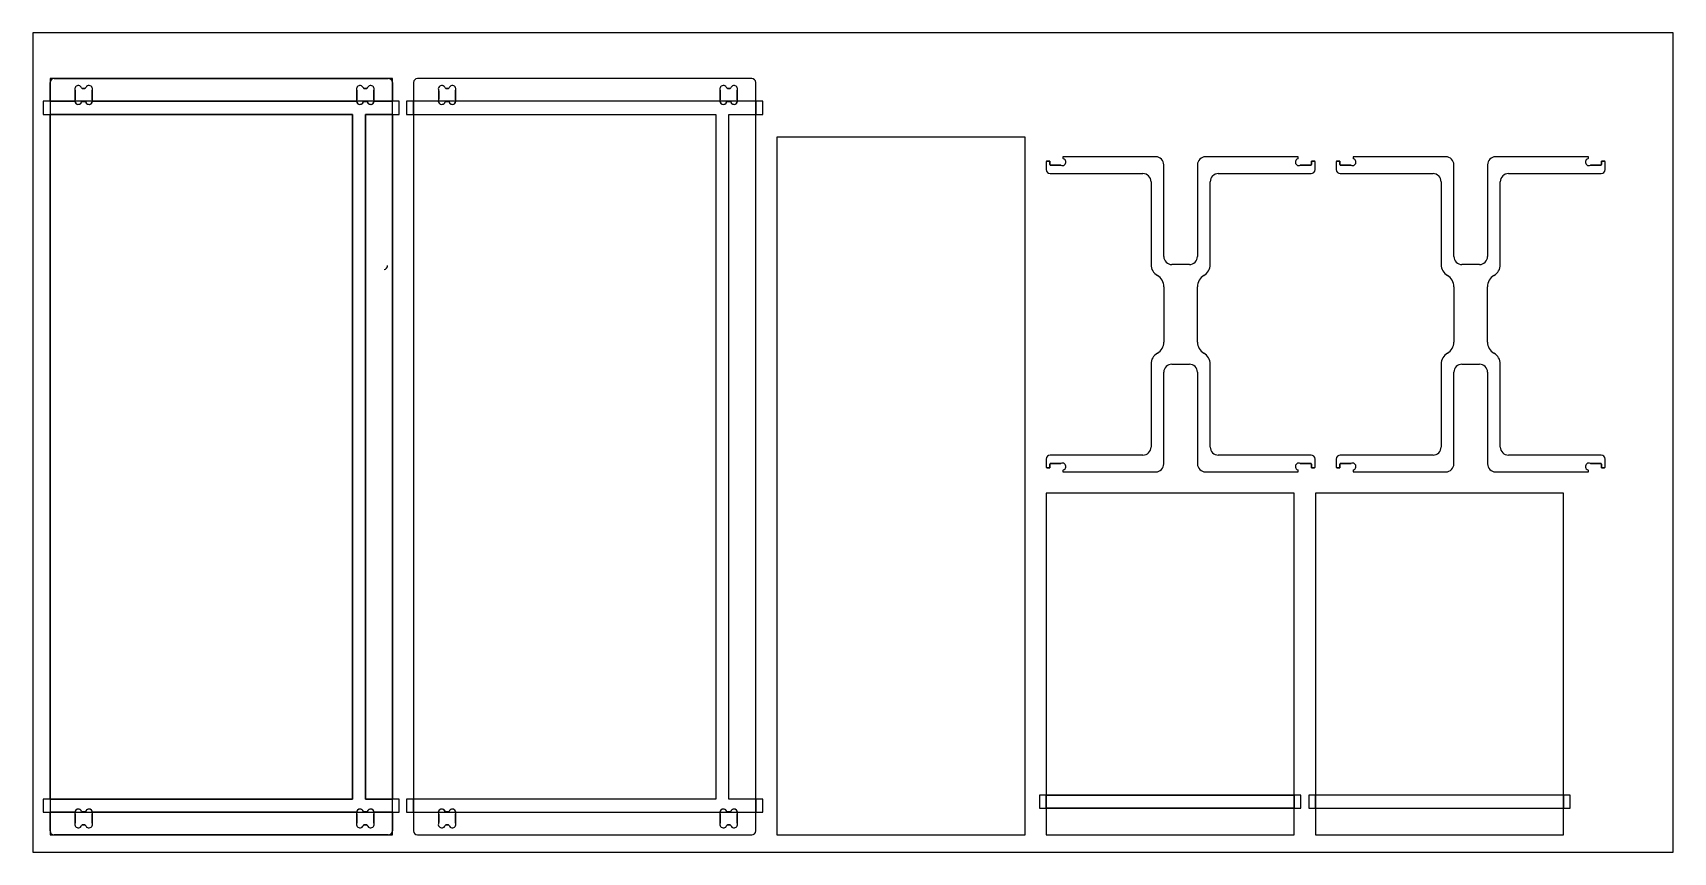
# Model space of a CAD drawing. Extents: x 0 to 96.1, y 0.2 to 48.2.
import ezdxf

# ---------------------------------------------------------------- set-up
doc = ezdxf.new("R2010")
doc.units = 0
doc.header["$MEASUREMENT"] = 0
doc.layers.get('0').update_dxf_attribs({"linetype": 'CONTINUOUS'})
for name, color, linetype in [('BOX_STOCK', 1, 'CONTINUOUS'), ('POCKETS', 171, 'CONTINUOUS'), ('PROFILES_INSIDE', 4, 'CONTINUOUS'), ('PROFILES_OUTSIDE', 6, 'CONTINUOUS')]:
    doc.layers.add(name, color=color, linetype=linetype)

msp = doc.modelspace()

# ---------------------------------------------------------------- linework, layer by layer
at = {"color": 7, "linetype": 'CONTINUOUS'}
for p, q in [((1.022, 44.195), (1.022, 45.286)), ((1.258, 45.522), (20.827, 45.522)), ((21.063, 45.286), (21.063, 44.195)), ((22.302, 45.286), (22.302, 44.195)), ((42.107, 45.522), (22.539, 45.522)), ((42.344, 44.195), (42.344, 45.286)), ((1.022, 44.195), (2.469, 44.195)), ((1.022, 44.195), (1.022, 43.419)), ((2.491, 44.312), (2.491, 44.802)), ((2.904, 44.939), (3.063, 44.939)), ((3.476, 44.802), (3.476, 44.312)), ((3.498, 44.195), (18.967, 44.195)), ((18.989, 44.312), (18.989, 44.802)), ((19.402, 44.939), (19.561, 44.939)), ((19.973, 44.802), (19.973, 44.312)), ((19.996, 44.195), (21.063, 44.195)), ((21.063, 43.419), (21.063, 44.195)), ((23.756, 44.195), (22.302, 44.195)), ((22.302, 43.419), (22.302, 44.195)), ((23.778, 44.312), (23.778, 44.802)), ((24.19, 44.939), (24.35, 44.939)), ((24.762, 44.802), (24.762, 44.312)), ((40.248, 44.195), (24.784, 44.195)), ((40.27, 44.312), (40.27, 44.802)), ((40.682, 44.939), (40.842, 44.939)), ((41.254, 44.802), (41.254, 44.312)), ((42.344, 44.195), (41.276, 44.195)), ((42.344, 44.195), (42.344, 43.419)), ((1.022, 3.288), (1.022, 43.419)), ((18.725, 43.419), (1.022, 43.419)), ((2.904, 44.175), (3.063, 44.175)), ((18.725, 3.288), (18.725, 43.419)), ((19.402, 44.175), (19.561, 44.175)), ((19.488, 43.419), (19.488, 3.288)), ((21.063, 43.419), (19.488, 43.419)), ((21.063, 43.419), (21.063, 3.288)), ((22.302, 43.419), (22.302, 3.288)), ((22.302, 43.419), (40.005, 43.419)), ((24.19, 44.175), (24.35, 44.175)), ((40.005, 43.419), (40.005, 3.288)), ((40.682, 44.175), (40.842, 44.175)), ((40.769, 3.288), (40.769, 43.419)), ((40.769, 43.419), (42.344, 43.419)), ((42.344, 3.288), (42.344, 43.419)), ((58.113, 42.091), (43.583, 42.091)), ((43.583, 42.091), (43.583, 1.184)), ((58.113, 1.184), (58.113, 42.091)), ((59.352, 40.645), (59.352, 40.183)), ((59.391, 40.685), (59.557, 40.685)), ((59.557, 40.685), (59.57, 40.476)), ((59.61, 40.439), (60.2, 40.439)), ((60.336, 40.931), (60.336, 40.851)), ((65.769, 40.931), (60.336, 40.931)), ((66.242, 35.09), (66.242, 40.459)), ((68.21, 40.459), (68.21, 35.09)), ((74.116, 40.931), (68.683, 40.931)), ((74.116, 40.851), (74.116, 40.931)), ((74.252, 40.439), (74.842, 40.439)), ((74.881, 40.476), (74.895, 40.685)), ((74.895, 40.685), (75.061, 40.685)), ((75.1, 40.183), (75.1, 40.645)), ((76.339, 40.646), (76.339, 40.183)), ((76.379, 40.685), (76.544, 40.685)), ((76.544, 40.685), (76.558, 40.476)), ((76.597, 40.439), (77.187, 40.439)), ((77.324, 40.931), (77.324, 40.851)), ((82.757, 40.931), (77.324, 40.931)), ((83.229, 35.091), (83.229, 40.459)), ((85.198, 40.459), (85.198, 35.091)), ((91.103, 40.931), (85.67, 40.931)), ((91.103, 40.851), (91.103, 40.931)), ((91.239, 40.439), (91.83, 40.439)), ((91.869, 40.476), (91.882, 40.685)), ((91.882, 40.685), (92.048, 40.685)), ((92.087, 40.183), (92.087, 40.646)), ((59.588, 39.947), (65.019, 39.947)), ((65.492, 39.474), (65.492, 34.618)), ((68.96, 34.618), (68.96, 39.474)), ((69.433, 39.947), (74.864, 39.947)), ((76.576, 39.947), (82.007, 39.947)), ((82.479, 39.474), (82.479, 34.618)), ((85.948, 34.618), (85.948, 39.474)), ((86.42, 39.947), (91.851, 39.947)), ((67.738, 34.618), (66.714, 34.618)), ((84.725, 34.618), (83.702, 34.618)), ((66.242, 33.319), (66.242, 30.077)), ((68.21, 30.077), (68.21, 33.319)), ((83.229, 33.319), (83.229, 30.077)), ((85.198, 30.077), (85.198, 33.319)), ((65.492, 28.778), (65.492, 23.921)), ((66.242, 22.937), (66.242, 28.305)), ((66.714, 28.778), (67.738, 28.778)), ((68.21, 28.305), (68.21, 22.937)), ((68.96, 23.921), (68.96, 28.778)), ((82.479, 28.778), (82.479, 23.921)), ((83.229, 22.937), (83.229, 28.305)), ((83.702, 28.778), (84.725, 28.778)), ((85.198, 28.305), (85.198, 22.937)), ((85.948, 23.921), (85.948, 28.778)), ((59.352, 23.213), (59.352, 22.75)), ((65.019, 23.449), (59.588, 23.449)), ((74.864, 23.449), (69.433, 23.449)), ((75.1, 22.75), (75.1, 23.213)), ((76.339, 23.213), (76.339, 22.75)), ((82.007, 23.449), (76.576, 23.449)), ((91.851, 23.449), (86.42, 23.449)), ((92.087, 22.75), (92.087, 23.213)), ((59.557, 22.711), (59.391, 22.711)), ((59.57, 22.92), (59.557, 22.711)), ((60.2, 22.957), (59.61, 22.957)), ((60.336, 22.544), (60.336, 22.465)), ((60.336, 22.465), (65.769, 22.465)), ((68.683, 22.465), (74.116, 22.465)), ((74.116, 22.465), (74.116, 22.544)), ((74.842, 22.957), (74.252, 22.957)), ((74.895, 22.711), (74.881, 22.92)), ((75.061, 22.711), (74.895, 22.711)), ((76.544, 22.711), (76.379, 22.711)), ((76.558, 22.92), (76.544, 22.711)), ((77.187, 22.957), (76.597, 22.957)), ((77.324, 22.544), (77.324, 22.465)), ((77.324, 22.465), (82.757, 22.465)), ((85.67, 22.465), (91.103, 22.465)), ((91.103, 22.465), (91.103, 22.544)), ((91.83, 22.957), (91.239, 22.957)), ((91.882, 22.711), (91.869, 22.92)), ((92.048, 22.711), (91.882, 22.711)), ((73.881, 21.225), (59.352, 21.225)), ((59.352, 21.225), (59.352, 3.515)), ((73.881, 3.515), (73.881, 21.225)), ((89.65, 21.225), (75.121, 21.225)), ((75.121, 21.225), (75.121, 3.515)), ((89.65, 3.515), (89.65, 21.225)), ((1.022, 3.288), (18.725, 3.288)), ((1.022, 3.288), (1.022, 2.511)), ((19.488, 3.288), (21.063, 3.288)), ((21.063, 2.511), (21.063, 3.288)), ((40.005, 3.288), (22.302, 3.288)), ((22.302, 2.511), (22.302, 3.288)), ((42.344, 3.288), (40.769, 3.288)), ((42.344, 3.288), (42.344, 2.511)), ((59.352, 3.515), (73.881, 3.515)), ((59.352, 2.759), (59.352, 3.515)), ((73.881, 3.515), (73.881, 2.759)), ((89.65, 3.515), (75.121, 3.515)), ((75.121, 2.759), (75.121, 3.515)), ((89.65, 3.515), (89.65, 2.759)), ((1.022, 1.42), (1.022, 2.511)), ((2.469, 2.511), (1.022, 2.511)), ((2.491, 1.904), (2.491, 2.395)), ((3.063, 2.531), (2.904, 2.531)), ((3.476, 2.395), (3.476, 1.904)), ((18.967, 2.511), (3.498, 2.511)), ((18.989, 1.904), (18.989, 2.395)), ((19.561, 2.531), (19.402, 2.531)), ((19.973, 2.395), (19.973, 1.904)), ((21.063, 2.511), (19.996, 2.511)), ((21.063, 2.511), (21.063, 1.42)), ((22.302, 2.511), (22.302, 1.42)), ((22.302, 2.511), (23.756, 2.511)), ((23.778, 1.904), (23.778, 2.395)), ((24.35, 2.531), (24.19, 2.531)), ((24.762, 2.395), (24.762, 1.904)), ((24.784, 2.511), (40.248, 2.511)), ((40.27, 1.904), (40.27, 2.395)), ((40.842, 2.531), (40.682, 2.531)), ((41.254, 2.395), (41.254, 1.904)), ((41.276, 2.511), (42.344, 2.511)), ((42.344, 1.42), (42.344, 2.511)), ((59.352, 2.759), (59.352, 1.184)), ((73.881, 2.759), (59.352, 2.759)), ((73.881, 1.184), (73.881, 2.759)), ((75.121, 2.759), (75.121, 1.184)), ((75.121, 2.759), (89.65, 2.759)), ((89.65, 1.184), (89.65, 2.759)), ((20.827, 1.184), (1.258, 1.184)), ((3.063, 1.768), (2.904, 1.768)), ((19.561, 1.768), (19.402, 1.768)), ((22.539, 1.184), (42.107, 1.184)), ((24.35, 1.768), (24.19, 1.768)), ((40.842, 1.768), (40.682, 1.768)), ((43.583, 1.184), (58.113, 1.184)), ((59.352, 1.184), (73.881, 1.184)), ((75.121, 1.184), (89.65, 1.184))]:
    msp.add_line(p, q, dxfattribs=at)
for centre, radius, start, end in [((1.258, 45.286), 0.236, 90, 180), ((20.827, 45.286), 0.236, 0, 90), ((22.539, 45.286), 0.236, 90, 180), ((42.107, 45.286), 0.236, 0, 90), ((2.672, 44.905), 0.204, 17.60048, 204.88782), ((2.672, 44.209), 0.204, 155.11212, 183.94474), ((2.672, 44.209), 0.204, 183.94474, 342.39955), ((2.452, 44.802), 0.0394, 0, 24.88782), ((2.452, 44.312), 0.0394, 335.11212, 0), ((2.904, 44.978), 0.0394, 197.60048, 270.00006), ((3.063, 44.978), 0.0394, 270.00006, 342.39955), ((3.295, 44.905), 0.204, 335.11221, 162.39955), ((3.295, 44.209), 0.204, 197.60048, 356.05518), ((3.515, 44.802), 0.0394, 155.11221, 180), ((3.515, 44.312), 0.0394, 180, 204.88791), ((3.295, 44.209), 0.204, 356.05518, 24.88791), ((19.17, 44.905), 0.204, 17.60048, 204.88782), ((19.17, 44.209), 0.204, 155.11212, 183.94474), ((19.17, 44.209), 0.204, 183.94474, 342.39955), ((18.95, 44.802), 0.0394, 0, 24.88782), ((18.95, 44.312), 0.0394, 335.11212, 0), ((19.402, 44.978), 0.0394, 197.60048, 270.00006), ((19.561, 44.978), 0.0394, 270.00006, 342.39955), ((19.792, 44.905), 0.204, 335.11221, 162.39955), ((19.792, 44.209), 0.204, 197.60048, 356.05518), ((20.013, 44.802), 0.0394, 155.11221, 180), ((20.013, 44.312), 0.0394, 180, 204.88791), ((19.792, 44.209), 0.204, 356.05518, 24.88791), ((23.959, 44.905), 0.204, 17.60048, 204.88782), ((23.959, 44.209), 0.204, 155.11212, 183.94474), ((23.959, 44.209), 0.204, 183.94474, 342.39955), ((23.738, 44.802), 0.0394, 0, 24.88782), ((23.738, 44.312), 0.0394, 335.11212, 0), ((24.19, 44.978), 0.0394, 197.60048, 270.00006), ((24.35, 44.978), 0.0394, 270.00006, 342.39955), ((24.581, 44.905), 0.204, 335.11221, 162.39955), ((24.581, 44.209), 0.204, 197.60048, 356.05518), ((24.801, 44.802), 0.0394, 155.11221, 180), ((24.801, 44.312), 0.0394, 180, 204.88791), ((24.581, 44.209), 0.204, 356.05518, 24.88791), ((40.451, 44.905), 0.204, 17.60048, 204.88782), ((40.451, 44.209), 0.204, 155.11212, 183.94474), ((40.451, 44.209), 0.204, 183.94474, 342.39955), ((40.231, 44.802), 0.0394, 0, 24.88782), ((40.231, 44.312), 0.0394, 335.11212, 0), ((40.682, 44.978), 0.0394, 197.60048, 270.00006), ((40.842, 44.978), 0.0394, 270.00006, 342.39955), ((41.073, 44.905), 0.204, 335.11221, 162.39955), ((41.073, 44.209), 0.204, 197.60048, 356.05518), ((41.294, 44.802), 0.0394, 155.11221, 180), ((41.294, 44.312), 0.0394, 180, 204.88791), ((41.073, 44.209), 0.204, 356.05518, 24.88791), ((2.904, 44.136), 0.0394, 90.00006, 162.39955), ((3.063, 44.136), 0.0394, 17.60048, 90.00006), ((19.402, 44.136), 0.0394, 90.00006, 162.39955), ((19.561, 44.136), 0.0394, 17.60048, 90.00006), ((24.19, 44.136), 0.0394, 90.00006, 162.39955), ((24.35, 44.136), 0.0394, 17.60048, 90.00006), ((40.682, 44.136), 0.0394, 90.00006, 162.39955), ((40.842, 44.136), 0.0394, 17.60048, 90.00006), ((59.391, 40.645), 0.0394, 90, 180), ((59.61, 40.478), 0.0394, 183.66194, 270), ((60.2, 40.399), 0.0394, 65.11211, 90), ((60.302, 40.62), 0.204, 245.11211, 72.39953), ((60.376, 40.851), 0.0394, 180, 252.39953), ((65.769, 40.459), 0.472, 0, 90), ((68.683, 40.459), 0.472, 90, 180), ((74.15, 40.62), 0.204, 107.60047, 294.88789), ((74.076, 40.851), 0.0394, 287.60047, 0), ((74.252, 40.399), 0.0394, 90, 114.88789), ((74.842, 40.478), 0.0394, 270, 356.33806), ((75.061, 40.645), 0.0394, 0, 90), ((76.379, 40.646), 0.0394, 90, 180), ((76.597, 40.478), 0.0394, 183.66194, 270), ((77.187, 40.399), 0.0394, 65.11211, 90), ((77.289, 40.62), 0.204, 245.11211, 72.39953), ((77.363, 40.851), 0.0394, 180, 252.39953), ((82.757, 40.459), 0.472, 0, 90), ((85.67, 40.459), 0.472, 90, 180), ((91.137, 40.62), 0.204, 107.60047, 294.88789), ((91.064, 40.851), 0.0394, 287.60047, 0), ((91.239, 40.399), 0.0394, 90, 114.88789), ((91.83, 40.478), 0.0394, 270, 356.33806), ((92.048, 40.646), 0.0394, 0, 90), ((59.588, 40.183), 0.236, 180, 270), ((65.019, 39.474), 0.472, 0, 90), ((69.433, 39.474), 0.472, 90, 180), ((74.864, 40.183), 0.236, 270, 0), ((76.576, 40.183), 0.236, 180, 270), ((82.007, 39.474), 0.472, 0, 90), ((86.42, 39.474), 0.472, 90, 180), ((91.851, 40.183), 0.236, 270, 0), ((66.242, 34.618), 0.75, 180, 240), ((66.714, 35.09), 0.472, 180, 270), ((67.738, 35.09), 0.472, 270, 0), ((68.21, 34.618), 0.75, 300, 0), ((83.229, 34.618), 0.75, 180, 240), ((83.702, 35.091), 0.472, 180, 270), ((84.725, 35.091), 0.472, 270, 0), ((85.198, 34.618), 0.75, 300, 0), ((65.492, 33.319), 0.75, 0, 60), ((68.96, 33.319), 0.75, 120, 180), ((82.479, 33.319), 0.75, 0, 60), ((85.948, 33.319), 0.75, 120, 180), ((65.492, 30.077), 0.75, 300, 0), ((68.96, 30.077), 0.75, 180, 240), ((82.479, 30.077), 0.75, 300, 0), ((85.948, 30.077), 0.75, 180, 240), ((66.242, 28.778), 0.75, 120, 180), ((68.21, 28.778), 0.75, 0, 60), ((83.229, 28.778), 0.75, 120, 180), ((85.198, 28.778), 0.75, 0, 60), ((66.714, 28.305), 0.472, 90, 180), ((67.738, 28.305), 0.472, 0, 90), ((83.702, 28.305), 0.472, 90, 180), ((84.725, 28.305), 0.472, 0, 90), ((59.588, 23.213), 0.236, 90, 180), ((65.019, 23.921), 0.472, 270, 0), ((69.433, 23.921), 0.472, 180, 270), ((74.864, 23.213), 0.236, 0, 90), ((76.576, 23.213), 0.236, 90, 180), ((82.007, 23.921), 0.472, 270, 0), ((86.42, 23.921), 0.472, 180, 270), ((91.851, 23.213), 0.236, 0, 90), ((59.391, 22.75), 0.0394, 180, 270), ((59.61, 22.917), 0.0394, 90, 176.33806), ((60.2, 22.996), 0.0394, 270, 294.88789), ((60.302, 22.776), 0.204, 287.60047, 114.88789), ((60.376, 22.544), 0.0394, 107.60047, 180), ((65.769, 22.937), 0.472, 270, 0), ((68.683, 22.937), 0.472, 180, 270), ((74.15, 22.776), 0.204, 65.11211, 252.39953), ((74.076, 22.544), 0.0394, 0, 72.39953), ((74.252, 22.996), 0.0394, 245.11211, 270), ((74.842, 22.917), 0.0394, 3.66194, 90), ((75.061, 22.75), 0.0394, 270, 0), ((76.379, 22.75), 0.0394, 180, 270), ((76.597, 22.917), 0.0394, 90, 176.33806), ((77.187, 22.996), 0.0394, 270, 294.88789), ((77.289, 22.776), 0.204, 287.60047, 114.88789), ((77.363, 22.544), 0.0394, 107.60047, 180), ((82.757, 22.937), 0.472, 270, 0), ((85.67, 22.937), 0.472, 180, 270), ((91.137, 22.776), 0.204, 65.11211, 252.39953), ((91.064, 22.544), 0.0394, 0, 72.39953), ((91.239, 22.996), 0.0394, 245.11211, 270), ((91.83, 22.917), 0.0394, 3.66194, 90), ((92.048, 22.75), 0.0394, 270, 0), ((2.672, 2.497), 0.204, 17.60048, 176.05518), ((2.672, 2.497), 0.204, 176.05518, 204.88782), ((2.452, 2.395), 0.0394, 0, 24.88782), ((2.904, 2.571), 0.0394, 197.60048, 270.00006), ((3.063, 2.571), 0.0394, 270.00006, 342.39955), ((3.295, 2.497), 0.204, 3.94474, 162.39955), ((3.515, 2.395), 0.0394, 155.11221, 180), ((3.295, 2.497), 0.204, 335.11221, 3.94474), ((19.17, 2.497), 0.204, 17.60048, 176.05518), ((19.17, 2.497), 0.204, 176.05518, 204.88782), ((18.95, 2.395), 0.0394, 0, 24.88782), ((19.402, 2.571), 0.0394, 197.60048, 270.00006), ((19.561, 2.571), 0.0394, 270.00006, 342.39955), ((19.792, 2.497), 0.204, 3.94474, 162.39955), ((20.013, 2.395), 0.0394, 155.11221, 180), ((19.792, 2.497), 0.204, 335.11221, 3.94474), ((23.959, 2.497), 0.204, 176.05518, 204.88782), ((23.959, 2.497), 0.204, 17.60048, 176.05518), ((23.738, 2.395), 0.0394, 0, 24.88782), ((24.19, 2.571), 0.0394, 197.60048, 270.00006), ((24.35, 2.571), 0.0394, 270.00006, 342.39955), ((24.581, 2.497), 0.204, 3.94474, 162.39955), ((24.801, 2.395), 0.0394, 155.11221, 180), ((24.581, 2.497), 0.204, 335.11221, 3.94474), ((40.451, 2.497), 0.204, 176.05518, 204.88782), ((40.451, 2.497), 0.204, 17.60048, 176.05518), ((40.231, 2.395), 0.0394, 0, 24.88782), ((40.682, 2.571), 0.0394, 197.60048, 270.00006), ((40.842, 2.571), 0.0394, 270.00006, 342.39955), ((41.073, 2.497), 0.204, 3.94474, 162.39955), ((41.294, 2.395), 0.0394, 155.11221, 180), ((41.073, 2.497), 0.204, 335.11221, 3.94474), ((1.258, 1.42), 0.236, 180, 270), ((2.672, 1.802), 0.204, 155.11212, 342.39955), ((2.452, 1.904), 0.0394, 335.11212, 0), ((2.904, 1.728), 0.0394, 90.00006, 162.39955), ((3.063, 1.728), 0.0394, 17.60048, 90.00006), ((3.295, 1.802), 0.204, 197.60048, 24.88791), ((3.515, 1.904), 0.0394, 180, 204.88791), ((19.17, 1.802), 0.204, 155.11212, 342.39955), ((18.95, 1.904), 0.0394, 335.11212, 0), ((19.402, 1.728), 0.0394, 90.00006, 162.39955), ((19.561, 1.728), 0.0394, 17.60048, 90.00006), ((19.792, 1.802), 0.204, 197.60048, 24.88791), ((20.013, 1.904), 0.0394, 180, 204.88791), ((20.827, 1.42), 0.236, 270, 0), ((22.539, 1.42), 0.236, 180, 270), ((23.959, 1.802), 0.204, 155.11212, 342.39955), ((23.738, 1.904), 0.0394, 335.11212, 0), ((24.19, 1.728), 0.0394, 90.00006, 162.39955), ((24.35, 1.728), 0.0394, 17.60048, 90.00006), ((24.581, 1.802), 0.204, 197.60048, 24.88791), ((24.801, 1.904), 0.0394, 180, 204.88791), ((40.451, 1.802), 0.204, 155.11212, 342.39955), ((40.231, 1.904), 0.0394, 335.11212, 0), ((40.682, 1.728), 0.0394, 90.00006, 162.39955), ((40.842, 1.728), 0.0394, 17.60048, 90.00006), ((41.073, 1.802), 0.204, 197.60048, 24.88791), ((41.294, 1.904), 0.0394, 180, 204.88791), ((42.107, 1.42), 0.236, 270, 0)]:
    msp.add_arc(centre, radius, start, end, dxfattribs=at)
at = {"layer": 'BOX_STOCK'}
for p, q in [((96.071, 48.202), (0.008, 48.202)), ((0.008, 48.202), (0.008, 0.171)), ((96.071, 0.171), (96.071, 48.202)), ((0.008, 0.171), (96.071, 0.171))]:
    msp.add_line(p, q, dxfattribs=at)
at = {"layer": 'POCKETS'}
for p, q in [((0.614, 44.195), (0.614, 43.419)), ((1.008, 44.195), (0.614, 44.195)), ((21.076, 44.195), (1.008, 44.195)), ((21.47, 44.195), (21.076, 44.195)), ((21.47, 43.419), (21.47, 44.195)), ((22.289, 44.195), (21.895, 44.195)), ((21.895, 44.195), (21.895, 43.419)), ((42.357, 44.195), (22.289, 44.195)), ((42.751, 44.195), (42.357, 44.195)), ((42.751, 43.419), (42.751, 44.195)), ((0.614, 43.419), (1.008, 43.419)), ((1.008, 43.419), (18.725, 43.419)), ((18.725, 43.419), (18.725, 3.288)), ((19.488, 43.419), (21.076, 43.419)), ((19.488, 3.288), (19.488, 43.419)), ((21.076, 43.419), (21.47, 43.419)), ((21.895, 43.419), (22.289, 43.419)), ((22.289, 43.419), (40.005, 43.419)), ((40.005, 43.419), (40.005, 3.288)), ((40.769, 43.419), (42.357, 43.419)), ((40.769, 3.288), (40.769, 43.419)), ((42.357, 43.419), (42.751, 43.419)), ((0.614, 3.288), (0.614, 2.511)), ((1.008, 3.288), (0.614, 3.288)), ((18.725, 3.288), (1.008, 3.288)), ((21.076, 3.288), (19.488, 3.288)), ((21.47, 3.288), (21.076, 3.288)), ((21.47, 2.511), (21.47, 3.288)), ((22.289, 3.288), (21.895, 3.288)), ((21.895, 3.288), (21.895, 2.511)), ((40.005, 3.288), (22.289, 3.288)), ((42.357, 3.288), (40.769, 3.288)), ((42.751, 3.288), (42.357, 3.288)), ((42.751, 2.511), (42.751, 3.288)), ((74.275, 3.515), (58.958, 3.515)), ((58.958, 3.515), (58.958, 2.759)), ((74.275, 2.759), (74.275, 3.515)), ((90.044, 3.515), (74.727, 3.515)), ((74.727, 3.515), (74.727, 2.759)), ((90.044, 2.759), (90.044, 3.515)), ((0.614, 2.511), (1.008, 2.511)), ((1.008, 2.511), (21.076, 2.511)), ((21.076, 2.511), (21.47, 2.511)), ((21.895, 2.511), (22.289, 2.511)), ((22.289, 2.511), (42.357, 2.511)), ((42.357, 2.511), (42.751, 2.511)), ((58.958, 2.759), (74.275, 2.759)), ((74.727, 2.759), (90.044, 2.759))]:
    msp.add_line(p, q, dxfattribs=at)
at = {"layer": 'PROFILES_INSIDE'}
for p, q in [((2.491, 44.802), (2.491, 44.312)), ((3.063, 44.939), (2.904, 44.939)), ((3.476, 44.312), (3.476, 44.802)), ((18.989, 44.802), (18.989, 44.312)), ((19.561, 44.939), (19.402, 44.939)), ((19.973, 44.312), (19.973, 44.802)), ((23.778, 44.802), (23.778, 44.312)), ((24.35, 44.939), (24.19, 44.939)), ((24.762, 44.312), (24.762, 44.802)), ((40.27, 44.802), (40.27, 44.312)), ((40.842, 44.939), (40.682, 44.939)), ((41.254, 44.312), (41.254, 44.802)), ((2.904, 44.175), (3.063, 44.175)), ((19.402, 44.175), (19.561, 44.175)), ((24.19, 44.175), (24.35, 44.175)), ((40.682, 44.175), (40.842, 44.175)), ((2.491, 2.395), (2.491, 1.904)), ((3.063, 2.531), (2.904, 2.531)), ((3.476, 1.904), (3.476, 2.395)), ((18.989, 2.395), (18.989, 1.904)), ((19.561, 2.531), (19.402, 2.531)), ((19.973, 1.904), (19.973, 2.395)), ((23.778, 2.395), (23.778, 1.904)), ((24.35, 2.531), (24.19, 2.531)), ((24.762, 1.904), (24.762, 2.395)), ((40.27, 2.395), (40.27, 1.904)), ((40.842, 2.531), (40.682, 2.531)), ((41.254, 1.904), (41.254, 2.395)), ((2.904, 1.768), (3.063, 1.768)), ((19.402, 1.768), (19.561, 1.768)), ((24.19, 1.768), (24.35, 1.768)), ((40.682, 1.768), (40.842, 1.768))]:
    msp.add_line(p, q, dxfattribs=at)
for centre, radius, start, end in [((2.672, 44.905), 0.204, 17.60048, 204.88782), ((2.672, 44.209), 0.204, 155.11212, 342.39955), ((2.452, 44.802), 0.0394, 0, 24.88782), ((2.452, 44.312), 0.0394, 335.11212, 0), ((2.904, 44.978), 0.0394, 197.60048, 270.00006), ((3.063, 44.978), 0.0394, 270.00006, 342.39955), ((3.295, 44.905), 0.204, 335.11221, 162.39955), ((3.295, 44.209), 0.204, 197.60048, 24.88791), ((3.515, 44.802), 0.0394, 155.11221, 180), ((3.515, 44.312), 0.0394, 180, 204.88791), ((19.17, 44.905), 0.204, 17.60048, 204.88782), ((19.17, 44.209), 0.204, 155.11212, 342.39955), ((18.95, 44.802), 0.0394, 0, 24.88782), ((18.95, 44.312), 0.0394, 335.11212, 0), ((19.402, 44.978), 0.0394, 197.60048, 270.00006), ((19.561, 44.978), 0.0394, 270.00006, 342.39955), ((19.792, 44.905), 0.204, 335.11221, 162.39955), ((19.792, 44.209), 0.204, 197.60048, 24.88791), ((20.013, 44.802), 0.0394, 155.11221, 180), ((20.013, 44.312), 0.0394, 180, 204.88791), ((23.959, 44.905), 0.204, 17.60048, 204.88782), ((23.959, 44.209), 0.204, 155.11212, 342.39955), ((23.738, 44.802), 0.0394, 0, 24.88782), ((23.738, 44.312), 0.0394, 335.11212, 0), ((24.19, 44.978), 0.0394, 197.60048, 270.00006), ((24.35, 44.978), 0.0394, 270.00006, 342.39955), ((24.581, 44.905), 0.204, 335.11221, 162.39955), ((24.581, 44.209), 0.204, 197.60048, 24.88791), ((24.801, 44.802), 0.0394, 155.11221, 180), ((24.801, 44.312), 0.0394, 180, 204.88791), ((40.451, 44.905), 0.204, 17.60048, 204.88782), ((40.451, 44.209), 0.204, 155.11212, 342.39955), ((40.231, 44.802), 0.0394, 0, 24.88782), ((40.231, 44.312), 0.0394, 335.11212, 0), ((40.682, 44.978), 0.0394, 197.60048, 270.00006), ((40.842, 44.978), 0.0394, 270.00006, 342.39955), ((41.073, 44.905), 0.204, 335.11221, 162.39955), ((41.073, 44.209), 0.204, 197.60048, 24.88791), ((41.294, 44.802), 0.0394, 155.11221, 180), ((41.294, 44.312), 0.0394, 180, 204.88791), ((2.904, 44.136), 0.0394, 90.00006, 162.39955), ((3.063, 44.136), 0.0394, 17.60048, 90.00006), ((19.402, 44.136), 0.0394, 90.00006, 162.39955), ((19.561, 44.136), 0.0394, 17.60048, 90.00006), ((24.19, 44.136), 0.0394, 90.00006, 162.39955), ((24.35, 44.136), 0.0394, 17.60048, 90.00006), ((40.682, 44.136), 0.0394, 90.00006, 162.39955), ((40.842, 44.136), 0.0394, 17.60048, 90.00006), ((20.549, 34.558), 0.236, 280, 0), ((2.672, 2.497), 0.204, 17.60048, 204.88782), ((2.452, 2.395), 0.0394, 0, 24.88782), ((2.904, 2.571), 0.0394, 197.60048, 270.00006), ((3.063, 2.571), 0.0394, 270.00006, 342.39955), ((3.295, 2.497), 0.204, 335.11221, 162.39955), ((3.515, 2.395), 0.0394, 155.11221, 180), ((19.17, 2.497), 0.204, 17.60048, 204.88782), ((18.95, 2.395), 0.0394, 0, 24.88782), ((19.402, 2.571), 0.0394, 197.60048, 270.00006), ((19.561, 2.571), 0.0394, 270.00006, 342.39955), ((19.792, 2.497), 0.204, 335.11221, 162.39955), ((20.013, 2.395), 0.0394, 155.11221, 180), ((23.959, 2.497), 0.204, 17.60048, 204.88782), ((23.738, 2.395), 0.0394, 0, 24.88782), ((24.19, 2.571), 0.0394, 197.60048, 270.00006), ((24.35, 2.571), 0.0394, 270.00006, 342.39955), ((24.581, 2.497), 0.204, 335.11221, 162.39955), ((24.801, 2.395), 0.0394, 155.11221, 180), ((40.451, 2.497), 0.204, 17.60048, 204.88782), ((40.231, 2.395), 0.0394, 0, 24.88782), ((40.682, 2.571), 0.0394, 197.60048, 270.00006), ((40.842, 2.571), 0.0394, 270.00006, 342.39955), ((41.073, 2.497), 0.204, 335.11221, 162.39955), ((41.294, 2.395), 0.0394, 155.11221, 180), ((2.672, 1.802), 0.204, 155.11212, 342.39955), ((2.452, 1.904), 0.0394, 335.11212, 0), ((2.904, 1.728), 0.0394, 90.00006, 162.39955), ((3.063, 1.728), 0.0394, 17.60048, 90.00006), ((3.295, 1.802), 0.204, 197.60048, 24.88791), ((3.515, 1.904), 0.0394, 180, 204.88791), ((19.17, 1.802), 0.204, 155.11212, 342.39955), ((18.95, 1.904), 0.0394, 335.11212, 0), ((19.402, 1.728), 0.0394, 90.00006, 162.39955), ((19.561, 1.728), 0.0394, 17.60048, 90.00006), ((19.792, 1.802), 0.204, 197.60048, 24.88791), ((20.013, 1.904), 0.0394, 180, 204.88791), ((23.959, 1.802), 0.204, 155.11212, 342.39955), ((23.738, 1.904), 0.0394, 335.11212, 0), ((24.19, 1.728), 0.0394, 90.00006, 162.39955), ((24.35, 1.728), 0.0394, 17.60048, 90.00006), ((24.581, 1.802), 0.204, 197.60048, 24.88791), ((24.801, 1.904), 0.0394, 180, 204.88791), ((40.451, 1.802), 0.204, 155.11212, 342.39955), ((40.231, 1.904), 0.0394, 335.11212, 0), ((40.682, 1.728), 0.0394, 90.00006, 162.39955), ((40.842, 1.728), 0.0394, 17.60048, 90.00006), ((41.073, 1.802), 0.204, 197.60048, 24.88791), ((41.294, 1.904), 0.0394, 180, 204.88791)]:
    msp.add_arc(centre, radius, start, end, dxfattribs=at)
at = {"layer": 'PROFILES_OUTSIDE'}
for p, q in [((21.063, 45.522), (1.022, 45.522)), ((1.022, 45.522), (1.022, 1.184)), ((21.063, 1.184), (21.063, 45.522)), ((22.302, 45.286), (22.302, 1.42)), ((42.107, 45.522), (22.539, 45.522)), ((42.344, 1.42), (42.344, 45.286)), ((58.113, 42.091), (43.583, 42.091)), ((43.583, 42.091), (43.583, 1.184)), ((58.113, 1.184), (58.113, 42.091)), ((59.352, 40.645), (59.352, 40.183)), ((59.557, 40.685), (59.391, 40.685)), ((59.57, 40.476), (59.557, 40.685)), ((60.2, 40.439), (59.61, 40.439)), ((60.336, 40.931), (60.336, 40.851)), ((65.769, 40.931), (60.336, 40.931)), ((66.242, 35.09), (66.242, 40.459)), ((68.21, 40.459), (68.21, 35.09)), ((74.116, 40.931), (68.683, 40.931)), ((74.116, 40.851), (74.116, 40.931)), ((74.842, 40.439), (74.252, 40.439)), ((74.895, 40.685), (74.881, 40.476)), ((75.061, 40.685), (74.895, 40.685)), ((75.1, 40.183), (75.1, 40.645)), ((76.339, 40.646), (76.339, 40.183)), ((76.544, 40.685), (76.379, 40.685)), ((76.558, 40.476), (76.544, 40.685)), ((77.187, 40.439), (76.597, 40.439)), ((77.324, 40.931), (77.324, 40.851)), ((82.757, 40.931), (77.324, 40.931)), ((83.229, 35.091), (83.229, 40.459)), ((85.198, 40.459), (85.198, 35.091)), ((91.103, 40.931), (85.67, 40.931)), ((91.103, 40.851), (91.103, 40.931)), ((91.83, 40.439), (91.239, 40.439)), ((91.882, 40.685), (91.869, 40.476)), ((92.048, 40.685), (91.882, 40.685)), ((92.087, 40.183), (92.087, 40.646)), ((59.588, 39.947), (65.019, 39.947)), ((65.492, 39.474), (65.492, 34.618)), ((68.96, 34.618), (68.96, 39.474)), ((69.433, 39.947), (74.864, 39.947)), ((76.576, 39.947), (82.007, 39.947)), ((82.479, 39.474), (82.479, 34.618)), ((85.948, 34.618), (85.948, 39.474)), ((86.42, 39.947), (91.851, 39.947)), ((67.738, 34.618), (66.714, 34.618)), ((84.725, 34.618), (83.702, 34.618)), ((66.242, 33.319), (66.242, 30.077)), ((68.21, 30.077), (68.21, 33.319)), ((83.229, 33.319), (83.229, 30.077)), ((85.198, 30.077), (85.198, 33.319)), ((65.492, 28.778), (65.492, 23.921)), ((66.242, 22.937), (66.242, 28.305)), ((66.714, 28.778), (67.738, 28.778)), ((68.21, 28.305), (68.21, 22.937)), ((68.96, 23.921), (68.96, 28.778)), ((82.479, 28.778), (82.479, 23.921)), ((83.229, 22.937), (83.229, 28.305)), ((83.702, 28.778), (84.725, 28.778)), ((85.198, 28.305), (85.198, 22.937)), ((85.948, 23.921), (85.948, 28.778)), ((59.352, 23.213), (59.352, 22.75)), ((65.019, 23.449), (59.588, 23.449)), ((74.864, 23.449), (69.433, 23.449)), ((75.1, 22.75), (75.1, 23.213)), ((76.339, 23.213), (76.339, 22.75)), ((82.007, 23.449), (76.576, 23.449)), ((91.851, 23.449), (86.42, 23.449)), ((92.087, 22.75), (92.087, 23.213)), ((59.391, 22.711), (59.557, 22.711)), ((59.557, 22.711), (59.57, 22.92)), ((59.61, 22.957), (60.2, 22.957)), ((60.336, 22.544), (60.336, 22.465)), ((60.336, 22.465), (65.769, 22.465)), ((68.683, 22.465), (74.116, 22.465)), ((74.116, 22.465), (74.116, 22.544)), ((74.252, 22.957), (74.842, 22.957)), ((74.881, 22.92), (74.895, 22.711)), ((74.895, 22.711), (75.061, 22.711)), ((76.379, 22.711), (76.544, 22.711)), ((76.544, 22.711), (76.558, 22.92)), ((76.597, 22.957), (77.187, 22.957)), ((77.324, 22.544), (77.324, 22.465)), ((77.324, 22.465), (82.757, 22.465)), ((85.67, 22.465), (91.103, 22.465)), ((91.103, 22.465), (91.103, 22.544)), ((91.239, 22.957), (91.83, 22.957)), ((91.869, 22.92), (91.882, 22.711)), ((91.882, 22.711), (92.048, 22.711)), ((73.881, 21.225), (59.352, 21.225)), ((59.352, 21.225), (59.352, 1.184)), ((73.881, 1.184), (73.881, 21.225)), ((75.121, 21.225), (75.121, 1.184)), ((89.65, 21.225), (75.121, 21.225)), ((89.65, 1.184), (89.65, 21.225)), ((1.022, 1.184), (21.063, 1.184)), ((22.539, 1.184), (42.107, 1.184)), ((43.583, 1.184), (58.113, 1.184)), ((59.352, 1.184), (73.881, 1.184)), ((75.121, 1.184), (89.65, 1.184))]:
    msp.add_line(p, q, dxfattribs=at)
for centre, radius, start, end in [((22.539, 45.286), 0.236, 90, 180), ((42.107, 45.286), 0.236, 0, 90), ((59.391, 40.645), 0.0394, 90, 180), ((59.61, 40.478), 0.0394, 183.66194, 270), ((60.2, 40.399), 0.0394, 65.11211, 90), ((60.302, 40.62), 0.204, 245.11211, 72.39953), ((60.376, 40.851), 0.0394, 180, 252.39953), ((65.769, 40.459), 0.472, 0, 90), ((68.683, 40.459), 0.472, 90, 180), ((74.15, 40.62), 0.204, 107.60047, 294.88789), ((74.076, 40.851), 0.0394, 287.60047, 0), ((74.252, 40.399), 0.0394, 90, 114.88789), ((74.842, 40.478), 0.0394, 270, 356.33806), ((75.061, 40.645), 0.0394, 0, 90), ((76.379, 40.646), 0.0394, 90, 180), ((76.597, 40.478), 0.0394, 183.66194, 270), ((77.187, 40.399), 0.0394, 65.11211, 90), ((77.289, 40.62), 0.204, 245.11211, 72.39953), ((77.363, 40.851), 0.0394, 180, 252.39953), ((82.757, 40.459), 0.472, 0, 90), ((85.67, 40.459), 0.472, 90, 180), ((91.137, 40.62), 0.204, 107.60047, 294.88789), ((91.064, 40.851), 0.0394, 287.60047, 0), ((91.239, 40.399), 0.0394, 90, 114.88789), ((91.83, 40.478), 0.0394, 270, 356.33806), ((92.048, 40.646), 0.0394, 0, 90), ((59.588, 40.183), 0.236, 180, 270), ((65.019, 39.474), 0.472, 0, 90), ((69.433, 39.474), 0.472, 90, 180), ((74.864, 40.183), 0.236, 270, 0), ((76.576, 40.183), 0.236, 180, 270), ((82.007, 39.474), 0.472, 0, 90), ((86.42, 39.474), 0.472, 90, 180), ((91.851, 40.183), 0.236, 270, 0), ((66.242, 34.618), 0.75, 180, 240), ((66.714, 35.09), 0.472, 180, 270), ((67.738, 35.09), 0.472, 270, 0), ((68.21, 34.618), 0.75, 300, 0), ((83.229, 34.618), 0.75, 180, 240), ((83.702, 35.091), 0.472, 180, 270), ((84.725, 35.091), 0.472, 270, 0), ((85.198, 34.618), 0.75, 300, 0), ((65.492, 33.319), 0.75, 0, 60), ((68.96, 33.319), 0.75, 120, 180), ((82.479, 33.319), 0.75, 0, 60), ((85.948, 33.319), 0.75, 120, 180), ((65.492, 30.077), 0.75, 300, 0), ((68.96, 30.077), 0.75, 180, 240), ((82.479, 30.077), 0.75, 300, 0), ((85.948, 30.077), 0.75, 180, 240), ((66.242, 28.778), 0.75, 120, 180), ((68.21, 28.778), 0.75, 0, 60), ((83.229, 28.778), 0.75, 120, 180), ((85.198, 28.778), 0.75, 0, 60), ((66.714, 28.305), 0.472, 90, 180), ((67.738, 28.305), 0.472, 0, 90), ((83.702, 28.305), 0.472, 90, 180), ((84.725, 28.305), 0.472, 0, 90), ((59.588, 23.213), 0.236, 90, 180), ((65.019, 23.921), 0.472, 270, 0), ((69.433, 23.921), 0.472, 180, 270), ((74.864, 23.213), 0.236, 0, 90), ((76.576, 23.213), 0.236, 90, 180), ((82.007, 23.921), 0.472, 270, 0), ((86.42, 23.921), 0.472, 180, 270), ((91.851, 23.213), 0.236, 0, 90), ((59.391, 22.75), 0.0394, 180, 270), ((59.61, 22.917), 0.0394, 90, 176.33806), ((60.2, 22.996), 0.0394, 270, 294.88789), ((60.302, 22.776), 0.204, 287.60047, 114.88789), ((60.376, 22.544), 0.0394, 107.60047, 180), ((65.769, 22.937), 0.472, 270, 0), ((68.683, 22.937), 0.472, 180, 270), ((74.15, 22.776), 0.204, 65.11211, 252.39953), ((74.076, 22.544), 0.0394, 0, 72.39953), ((74.252, 22.996), 0.0394, 245.11211, 270), ((74.842, 22.917), 0.0394, 3.66194, 90), ((75.061, 22.75), 0.0394, 270, 0), ((76.379, 22.75), 0.0394, 180, 270), ((76.597, 22.917), 0.0394, 90, 176.33806), ((77.187, 22.996), 0.0394, 270, 294.88789), ((77.289, 22.776), 0.204, 287.60047, 114.88789), ((77.363, 22.544), 0.0394, 107.60047, 180), ((82.757, 22.937), 0.472, 270, 0), ((85.67, 22.937), 0.472, 180, 270), ((91.137, 22.776), 0.204, 65.11211, 252.39953), ((91.064, 22.544), 0.0394, 0, 72.39953), ((91.239, 22.996), 0.0394, 245.11211, 270), ((91.83, 22.917), 0.0394, 3.66194, 90), ((92.048, 22.75), 0.0394, 270, 0), ((22.539, 1.42), 0.236, 180, 270), ((42.107, 1.42), 0.236, 270, 0)]:
    msp.add_arc(centre, radius, start, end, dxfattribs=at)

doc.saveas('drawing.dxf')
